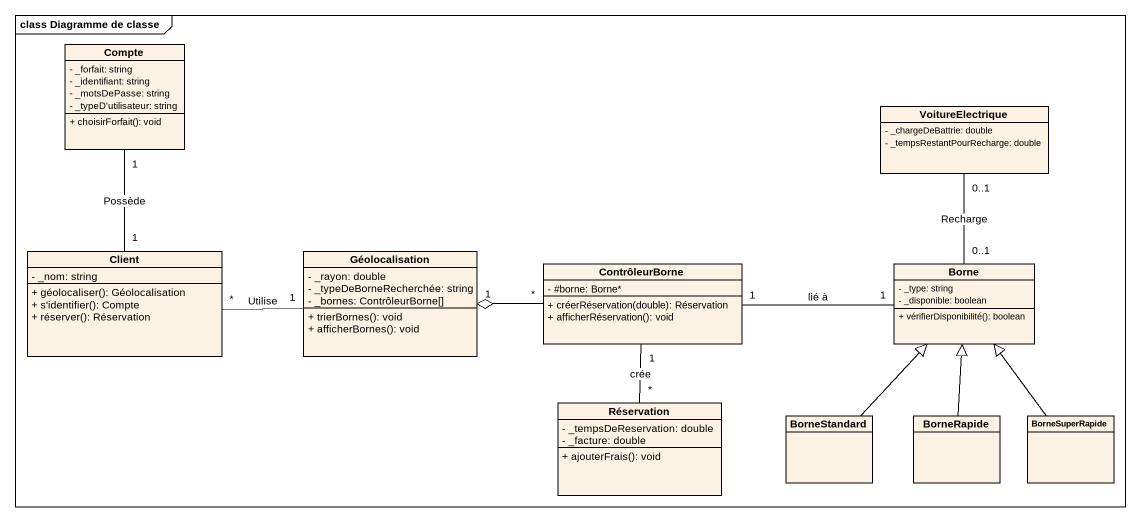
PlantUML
@startuml
mainframe class Diagramme de classe
hide circle
hide empty members
skinparam classAttributeIconSize 0
class Compte {
  - _forfait: string
  - _identifiant: string
  - _motsDePasse: string
  - _typeD'utilisateur: string
  + choisirForfait(): void
}
class VoitureElectrique {
  - _chargeDeBattrie: double
  - _tempsRestantPourRecharge: double
}
class Client {
  - _nom: string
  + géolocaliser(): Géolocalisation
  + s'identifier(): Compte
  + réserver(): Réservation
}
class Géolocalisation {
  - _rayon: double
  - _typeDeBorneRecherchée: string
  - _bornes: ContrôleurBorne[]
  + trierBornes(): void
  + afficherBornes(): void
}
class ContrôleurBorne {
  - #borne: Borne*
  + créerRéservation(double): Réservation
  + afficherRéservation(): void
}
class Borne {
  - _type: string
  - _disponible: boolean
  + vérifierDisponibilité(): boolean
}
class Réservation {
  - _tempsDeReservation: double
  - _facture: double
  + ajouterFrais(): void
}
class BorneStandard
class BorneRapide
class BorneSuperRapide
Client "1" -up- "1" Compte : Possède
Client "*" -right- "1" Géolocalisation : Utilise
ContrôleurBorne "*" -left-o "1" Géolocalisation
ContrôleurBorne "1" -right- "1" Borne : lié à
Borne "0..1" -up- "0..1" VoitureElectrique : Recharge
Réservation "*" -up- "1" ContrôleurBorne : crée
BorneStandard -up-|> Borne
BorneRapide -up-|> Borne
BorneSuperRapide -up-|> Borne
@enduml
